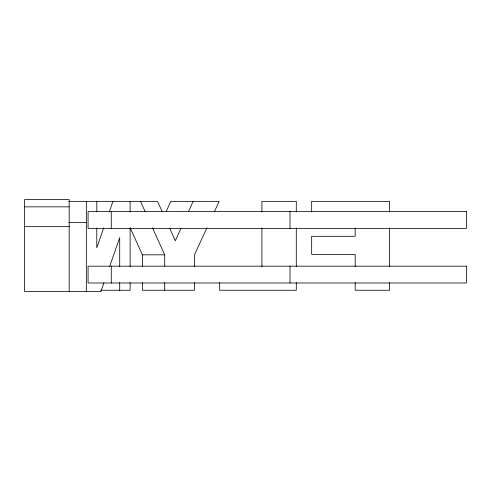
<?xml version="1.0" encoding="UTF-8"?>
<svg xmlns="http://www.w3.org/2000/svg" width="491" height="491" viewBox="0 0 491 491"><rect width="100%" height="100%" fill="white"/><g stroke="black" fill="none" stroke-linecap="round" stroke-linejoin="round"><path stroke-width="0.74" d="M103.754 227.793L96.788 247.808L96.788 227.971M109.223 212.069L112.955 201.347M103.969 282.791L100.974 291.39L24.55 291.39L24.55 199.61L69.176 199.61L69.176 291.39M109.714 266.312L119.7 237.65L119.7 266.668M166.167 211.646L170.813 201.347L219.164 201.347L214.352 211.768M181.001 228.217L175.33 240.78L169.659 228.217M188.476 211.646L193.129 201.347M206.981 227.744L194.479 254.835L194.479 266.73M68.752 201.347L157.543 201.347L162.183 211.646M24.55 206.846L69.176 206.846M68.912 222.632L86.342 222.632M24.55 226.658L69.176 226.658M130.14 227.744L142.39 254.835L164.706 254.835L164.706 266.134M100.563 290.242L130.115 290.242L130.115 282.638M140.518 201.347L145.232 211.768M152.456 227.744L164.706 254.835M389.572 211.989L389.572 201.347L311.668 201.347L311.668 211.989M389.572 227.947L389.572 266.681M389.572 282.638L389.572 290.242L355.189 290.242L355.189 282.638M355.189 227.947L355.189 236.306L311.668 236.306L311.668 254.387L355.189 254.387L355.189 266.662M296.294 211.989L296.294 201.347L261.918 201.347L261.918 211.989M296.294 227.947L296.294 266.681M296.294 282.638L296.294 290.242L219.673 290.242L219.673 282.638M290.015 211.566L290.015 228.383M290.015 266.177L290.015 282.994M261.918 227.947L261.918 266.681M194.479 282.638L194.479 290.242L142.39 290.242L142.39 282.706M164.706 282.706L164.706 290.242M142.39 254.835L142.39 266.134M130.115 201.347L130.115 211.989M130.115 227.947L130.115 266.681M119.7 282.638L119.7 290.242M111.261 211.566L111.261 228.383M111.261 266.177L111.261 282.994M96.788 201.347L96.788 211.989M86.342 201.347L86.342 291.39M466.45 211.566L88.073 211.566L88.073 228.383L466.45 228.383L466.45 211.566M466.45 266.177L88.073 266.177L88.073 282.994L466.45 282.994L466.45 266.177"/></g></svg>
